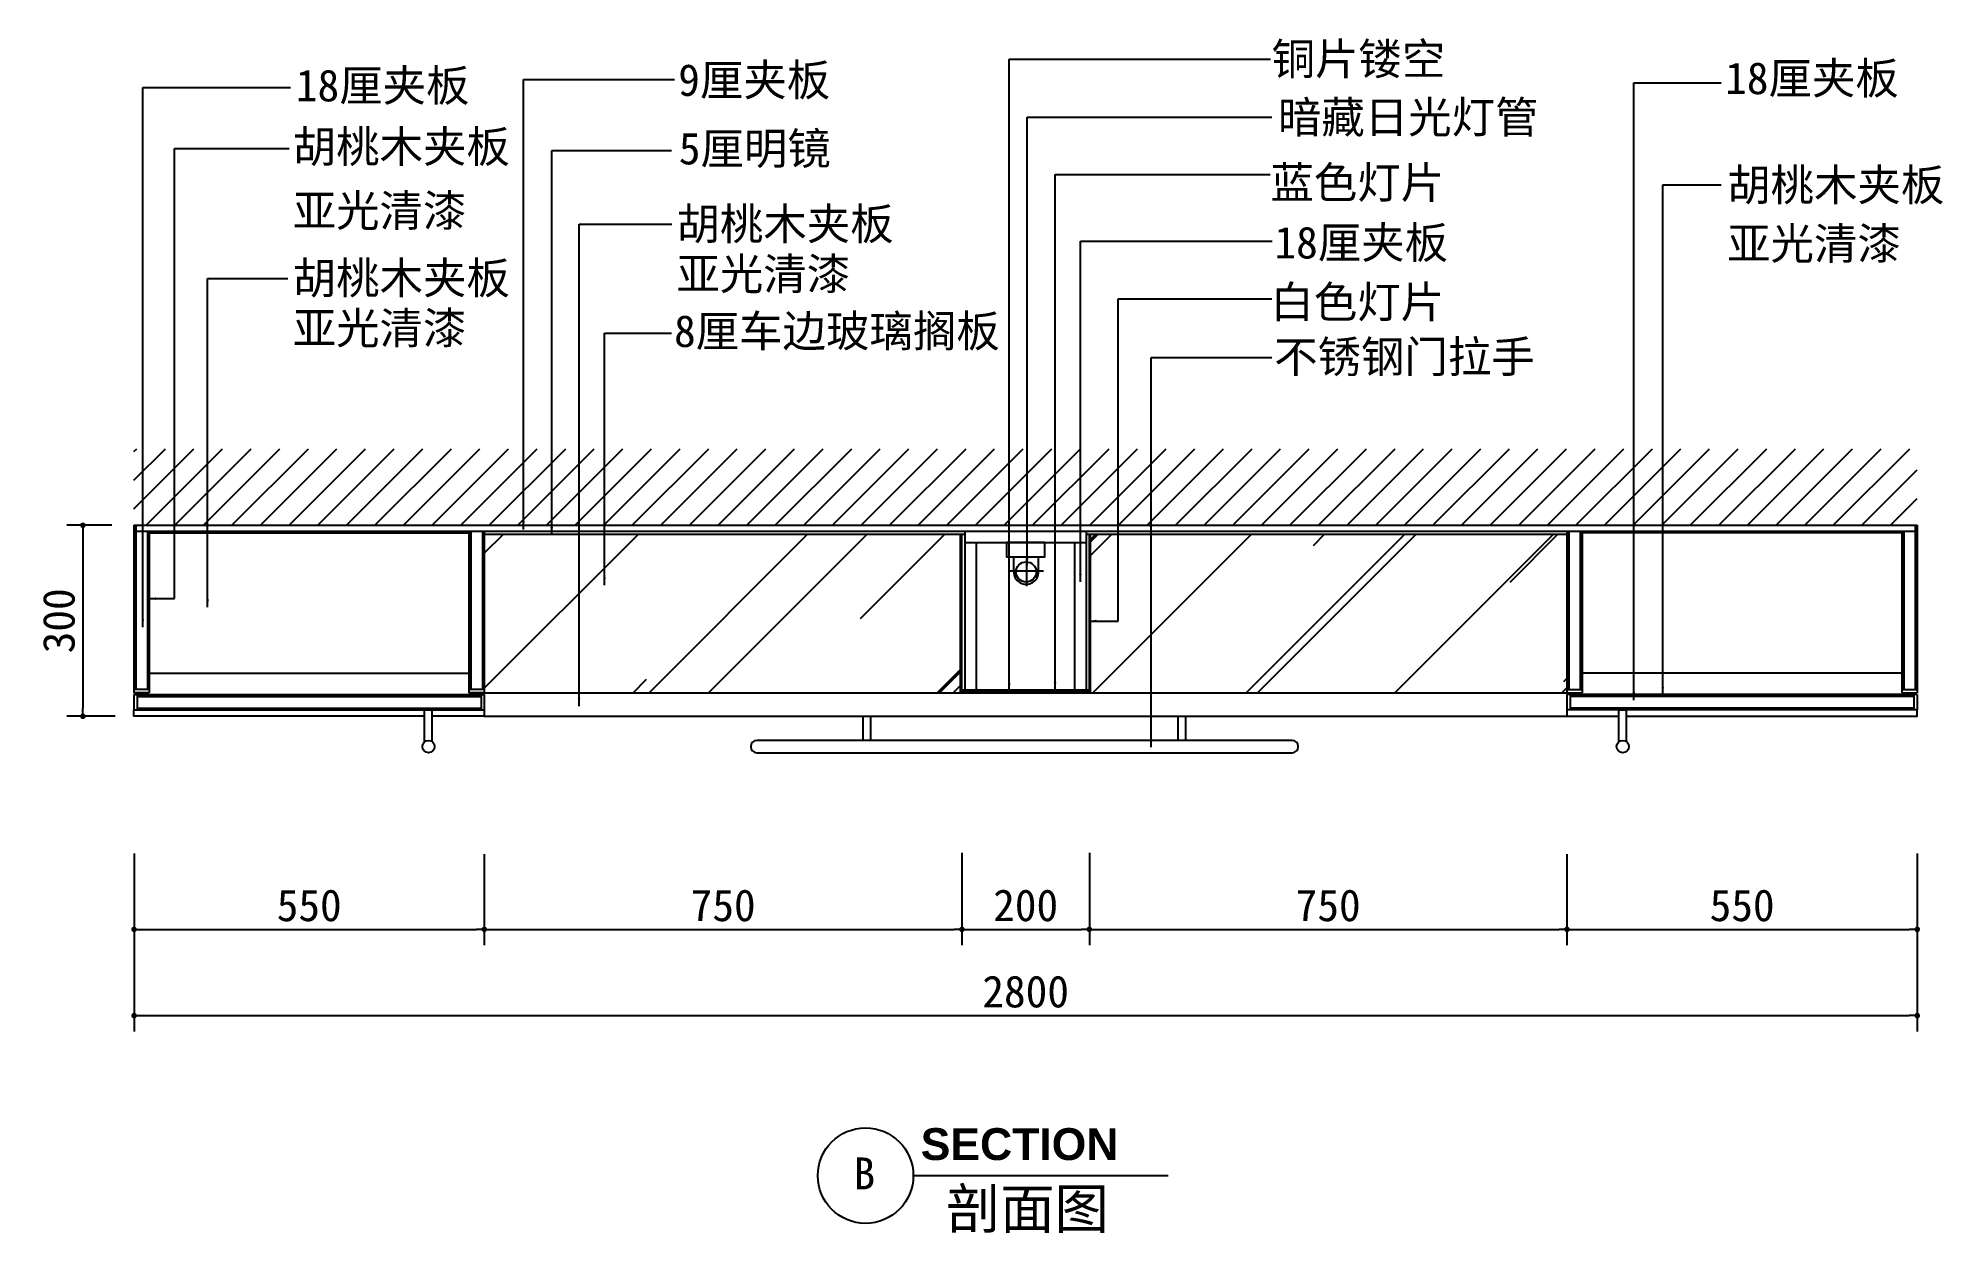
# Model space of a CAD drawing. Extents: x 1889 to 4879, y 767 to 2644.
import ezdxf

# ---------------------------------------------------------------- set-up
doc = ezdxf.new("R2010")
doc.units = 0
doc.header["$MEASUREMENT"] = 0
doc.layers.get('0').update_dxf_attribs({"linetype": 'CONTINUOUS'})
doc.layers.get('DEFPOINTS').update_dxf_attribs({"linetype": 'CONTINUOUS'})
for name, color, linetype in [('2', 2, 'CONTINUOUS'), ('3', 3, 'CONTINUOUS'), ('4', 4, 'CONTINUOUS'), ('7', 7, 'CONTINUOUS'), ('BH', 3, 'CONTINUOUS'), ('DIM', 3, 'CONTINUOUS'), ('TEXT', 3, 'CONTINUOUS')]:
    doc.layers.add(name, color=color, linetype=linetype)
doc.styles.add('HT', font='swisseb.ttf')
doc.styles.add('HZ', font='')
doc.styles.get('HZ').set_extended_font_data('仿宋_GB2312')
doc.dimstyles.get("Standard").update_dxf_attribs({"dimscale": 25, "dimtxt": 2, "dimasz": 0.5, "dimexe": 1, "dimexo": 1, "dimgap": 0.5, "dimtad": 1, "dimdec": 0, "dimzin": 0, "dimtxsty": 'HZ', "dimblk1": 'DOT', "dimblk2": 'DOT', "dimsah": 1, "dimcen": 0, "dimclrd": 256, "dimclre": 256, "dimclrt": 256, "dimazin": 3, "dimtfac": 0.5, "dimtdec": 0, "dimtmove": 0, "dimatfit": 3, "dimtolj": 1, "dimtzin": 0})
pattern_1 = [(45, (-7280.93, 4684.2), (215.526, 574.7364), [3810, -508, 1270, -254]), (45, (-7131.86, 5012.87), (-418.48, 59.27), [762, -83.82, 1524, -190.5]), (45, (-7343.8, 4926.66), (813.6112, 1054.282), [2032, -355.6, 1016, -254])]

# ---------------------------------------------------------------- blocks, each defined once
blk = doc.blocks.new('_DOT')
at = {"color": 0, "linetype": 'BYBLOCK'}
blk.add_line((-0.35, 0), (-1, 0), dxfattribs=at)
at = {"color": 0, "linetype": 'BYBLOCK', "const_width": 0.35}
blk.add_lwpolyline([(-0.175, 0, 1), (0.175, 0, 1)], format="xyb", close=True, dxfattribs=at)
blk = doc.blocks.new('*D4')
at = {"linetype": 'BYBLOCK'}
for p, q in [((10620.1, -3301), (10620.1, -3446.4)), ((9870.1, -3334.5), (9870.1, -3446.4)), ((9882.6, -3421.4), (10607.6, -3421.4))]:
    blk.add_line(p, q, dxfattribs=at)
at = {"layer": 'DEFPOINTS', "color": 0, "linetype": 'BYBLOCK'}
for p in [(10620.1, -3276), (9870.1, -3309.5), (10620.1, -3421.4)]:
    blk.add_point(p, dxfattribs=at)
at = {"linetype": 'BYBLOCK', "xscale": 12.5, "yscale": 12.5, "zscale": 12.5, "rotation": 180}
blk.add_blockref('_DOT', (9870.1, -3421.4), dxfattribs=at)
at = {"linetype": 'BYBLOCK', "xscale": 12.5, "yscale": 12.5, "zscale": 12.5}
blk.add_blockref('_DOT', (10620.1, -3421.4), dxfattribs=at)
at = {"linetype": 'BYBLOCK', "insert": (10245.1, -3383.9), "char_height": 50, "attachment_point": 5, "style": 'HZ'}
blk.add_mtext('\\A1;750', dxfattribs=at)
blk = doc.blocks.new('*D3')
at = {"linetype": 'BYBLOCK'}
for p, q in [((9320.1, -3476.5), (9320.1, -3611.9)), ((12120.1, -3476.5), (12120.1, -3611.9)), ((9332.6, -3586.9), (12107.6, -3586.9))]:
    blk.add_line(p, q, dxfattribs=at)
at = {"layer": 'DEFPOINTS', "color": 0, "linetype": 'BYBLOCK'}
for p in [(9320.1, -3451.5), (12120.1, -3451.5), (12120.1, -3586.9)]:
    blk.add_point(p, dxfattribs=at)
at = {"linetype": 'BYBLOCK', "xscale": 12.5, "yscale": 12.5, "zscale": 12.5, "rotation": 180}
blk.add_blockref('_DOT', (9320.1, -3586.9), dxfattribs=at)
at = {"linetype": 'BYBLOCK', "xscale": 12.5, "yscale": 12.5, "zscale": 12.5}
blk.add_blockref('_DOT', (12120.1, -3586.9), dxfattribs=at)
at = {"linetype": 'BYBLOCK', "insert": (10720.1, -3549.4), "char_height": 50, "attachment_point": 5, "style": 'HZ'}
blk.add_mtext('\\A1;2800', dxfattribs=at)
blk = doc.blocks.new('*D1')
at = {"linetype": 'BYBLOCK'}
for p, q in [((9320.1, -3302), (9320.1, -3446.4)), ((9870.1, -3303.5), (9870.1, -3446.4)), ((9332.6, -3421.4), (9857.6, -3421.4))]:
    blk.add_line(p, q, dxfattribs=at)
at = {"layer": 'DEFPOINTS', "color": 0, "linetype": 'BYBLOCK'}
for p in [(9320.1, -3277), (9870.1, -3278.5), (9870.1, -3421.4)]:
    blk.add_point(p, dxfattribs=at)
at = {"linetype": 'BYBLOCK', "xscale": 12.5, "yscale": 12.5, "zscale": 12.5, "rotation": 180}
blk.add_blockref('_DOT', (9320.1, -3421.4), dxfattribs=at)
at = {"linetype": 'BYBLOCK', "xscale": 12.5, "yscale": 12.5, "zscale": 12.5}
blk.add_blockref('_DOT', (9870.1, -3421.4), dxfattribs=at)
at = {"linetype": 'BYBLOCK', "insert": (9595.1, -3383.9), "char_height": 50, "attachment_point": 5, "style": 'HZ'}
blk.add_mtext('\\A1;550', dxfattribs=at)
blk = doc.blocks.new('*D7')
at = {"linetype": 'BYBLOCK'}
for p, q in [((2004.3, 1878.6), (1933.8, 1878.6)), ((1958.8, 1866.1), (1958.8, 1591.1)), ((2009.3, 1578.6), (1933.8, 1578.6))]:
    blk.add_line(p, q, dxfattribs=at)
at = {"layer": 'DEFPOINTS', "color": 0, "linetype": 'BYBLOCK'}
for p in [(2029.3, 1878.6), (1958.8, 1578.6), (2034.3, 1578.6)]:
    blk.add_point(p, dxfattribs=at)
at = {"linetype": 'BYBLOCK', "xscale": 12.5, "yscale": 12.5, "zscale": 12.5}
for p, rotation in [((1958.8, 1878.6), 90), ((1958.8, 1578.6), 270)]:
    blk.add_blockref('_DOT', p, dxfattribs=dict(at, rotation=rotation))
at = {"linetype": 'BYBLOCK', "insert": (1921.3, 1728.6), "char_height": 50, "attachment_point": 5, "rotation": 90, "style": 'HZ'}
blk.add_mtext('\\A1;300', dxfattribs=at)
blk = doc.blocks.new('*D6')
at = {"linetype": 'BYBLOCK'}
for p, q in [((10820.1, -3301), (10820.1, -3446.4)), ((11570.1, -3330), (11570.1, -3446.4)), ((10832.6, -3421.4), (11557.6, -3421.4))]:
    blk.add_line(p, q, dxfattribs=at)
at = {"layer": 'DEFPOINTS', "color": 0, "linetype": 'BYBLOCK'}
for p in [(10820.1, -3276), (11570.1, -3305), (11570.1, -3421.4)]:
    blk.add_point(p, dxfattribs=at)
at = {"linetype": 'BYBLOCK', "xscale": 12.5, "yscale": 12.5, "zscale": 12.5, "rotation": 180}
blk.add_blockref('_DOT', (10820.1, -3421.4), dxfattribs=at)
at = {"linetype": 'BYBLOCK', "xscale": 12.5, "yscale": 12.5, "zscale": 12.5}
blk.add_blockref('_DOT', (11570.1, -3421.4), dxfattribs=at)
at = {"linetype": 'BYBLOCK', "insert": (11195.1, -3383.9), "char_height": 50, "attachment_point": 5, "style": 'HZ'}
blk.add_mtext('\\A1;750', dxfattribs=at)
blk = doc.blocks.new('*D5')
at = {"linetype": 'BYBLOCK'}
for p, q in [((10620.1, -3301), (10620.1, -3446.4)), ((10820.1, -3301), (10820.1, -3446.4)), ((10632.6, -3421.4), (10807.6, -3421.4))]:
    blk.add_line(p, q, dxfattribs=at)
at = {"layer": 'DEFPOINTS', "color": 0, "linetype": 'BYBLOCK'}
for p in [(10620.1, -3276), (10820.1, -3276), (10820.1, -3421.4)]:
    blk.add_point(p, dxfattribs=at)
at = {"linetype": 'BYBLOCK', "xscale": 12.5, "yscale": 12.5, "zscale": 12.5, "rotation": 180}
blk.add_blockref('_DOT', (10620.1, -3421.4), dxfattribs=at)
at = {"linetype": 'BYBLOCK', "xscale": 12.5, "yscale": 12.5, "zscale": 12.5}
blk.add_blockref('_DOT', (10820.1, -3421.4), dxfattribs=at)
at = {"linetype": 'BYBLOCK', "insert": (10720.1, -3383.9), "char_height": 50, "attachment_point": 5, "style": 'HZ'}
blk.add_mtext('\\A1;200', dxfattribs=at)
blk = doc.blocks.new('*D2')
at = {"linetype": 'BYBLOCK'}
for p, q in [((11570.1, -3303.5), (11570.1, -3446.4)), ((12120.1, -3302), (12120.1, -3446.4)), ((11582.6, -3421.4), (12107.6, -3421.4))]:
    blk.add_line(p, q, dxfattribs=at)
at = {"layer": 'DEFPOINTS', "color": 0, "linetype": 'BYBLOCK'}
for p in [(11570.1, -3278.5), (12120.1, -3277), (12120.1, -3421.4)]:
    blk.add_point(p, dxfattribs=at)
at = {"linetype": 'BYBLOCK', "xscale": 12.5, "yscale": 12.5, "zscale": 12.5, "rotation": 180}
blk.add_blockref('_DOT', (11570.1, -3421.4), dxfattribs=at)
at = {"linetype": 'BYBLOCK', "xscale": 12.5, "yscale": 12.5, "zscale": 12.5}
blk.add_blockref('_DOT', (12120.1, -3421.4), dxfattribs=at)
at = {"linetype": 'BYBLOCK', "insert": (11845.1, -3383.9), "char_height": 50, "attachment_point": 5, "style": 'HZ'}
blk.add_mtext('\\A1;550', dxfattribs=at)
blk = doc.blocks.new('D-RG')
at = {"layer": '3'}
for p, q in [((-1, 23.3), (-1, 62.2)), ((-25.2, 40.9), (21.9, 40.9))]:
    blk.add_line(p, q, dxfattribs=at)
blk.add_circle((-0.7, 41.9), 14.4, dxfattribs=at)
at = {"layer": '7'}
for p, q in [((-18.3, 41.9), (-18.3, 20.3)), ((17, 41.9), (17, 20.3))]:
    blk.add_line(p, q, dxfattribs=at)
blk.add_lwpolyline([(27.2, 0), (27.2, 20.3), (-27.2, 20.3), (-27.2, 0)], close=True, dxfattribs=at)
blk.add_arc((-0.7, 41.9), 17.6, 356.8047, 183.1953, dxfattribs=at)
blk = doc.blocks.new('日光灯')
at = {"layer": '7', "xscale": 1.104224081122632, "yscale": 1.104224081122632, "zscale": 1.104224081122632, "rotation": 90}
blk.add_blockref('D-RG', (46.3, 16.6), dxfattribs=at)

msp = doc.modelspace()

# ---------------------------------------------------------------- hatches: boundary and pattern name
at = {"layer": 'BH'}
h = msp.add_hatch(dxfattribs=at)
h.set_pattern_fill('ANSI31', color=256, scale=10, style=0)
h.set_pattern_definition([(45, (0, 0), (-22.45064, 22.45064), [])])
h.paths.add_polyline_path([(2039.1, 1878.6), (4839.1, 1878.6), (4839.1, 1998.6), (2039.1, 1998.6)])
h = msp.add_hatch(dxfattribs=at)
h.set_pattern_fill('AR-RROOF', color=256, scale=10, angle=45, style=0)
h.set_pattern_definition(pattern_1)
h.paths.add_polyline_path([(3337.1, 1615.6), (3337.1, 1864.6), (2589.1, 1864.6), (2589.1, 1615.6)])
h = msp.add_hatch(dxfattribs=at)
h.set_pattern_fill('AR-RROOF', color=256, scale=10, angle=45, style=0)
h.set_pattern_definition(pattern_1)
h.paths.add_polyline_path([(4289.1, 1615.6), (4289.1, 1864.6), (3541.1, 1864.6), (3541.1, 1615.6)])

# ---------------------------------------------------------------- linework, layer by layer
at = {"layer": '2'}
msp.add_line((2039.1, 1878.6), (4839.1, 1878.6), dxfattribs=at)
at = {"layer": '3'}
msp.add_line((3539.1, 1616.6), (3339.1, 1616.6), dxfattribs=at)
at = {"layer": '4'}
for p, q in [((2039.1, 1878.6), (2039.1, 1615.6)), ((2060.1, 1866.6), (2568.1, 1866.6)), ((2063.1, 1866.6), (2063.1, 1615.6)), ((2565.1, 1866.6), (2565.1, 1615.6)), ((2589.1, 1869.6), (2589.1, 1615.6)), ((2589.1, 1864.6), (3344.1, 1864.6)), ((3534.1, 1864.6), (4289.1, 1864.6)), ((4289.1, 1869.6), (4289.1, 1615.6)), ((4818.1, 1866.6), (4310.1, 1866.6)), ((4313.1, 1866.6), (4313.1, 1615.6)), ((4815.1, 1866.6), (4815.1, 1615.6)), ((4839.1, 1878.6), (4839.1, 1615.6)), ((3344.1, 1851.6), (3534.1, 1851.6)), ((3362.1, 1619.6), (3362.1, 1851.6)), ((3516.1, 1851.6), (3516.1, 1619.6)), ((2063.1, 1615.6), (2039.1, 1615.6)), ((2589.1, 1615.6), (2565.1, 1615.6)), ((4289.1, 1615.6), (4313.1, 1615.6)), ((4815.1, 1615.6), (4839.1, 1615.6)), ((2039.1, 1612.6), (2589.1, 1612.6)), ((2039.1, 1612.6), (2039.1, 1588.6)), ((2039.1, 1588.6), (2581.2, 1588.6)), ((2581.2, 1588.6), (2589.1, 1588.6)), ((2589.1, 1612.6), (2589.1, 1588.6)), ((4839.1, 1612.6), (4289.1, 1612.6)), ((4289.1, 1612.6), (4289.1, 1588.6)), ((4297.1, 1588.6), (4289.1, 1588.6)), ((4839.1, 1588.6), (4297.1, 1588.6)), ((4839.1, 1612.6), (4839.1, 1588.6))]:
    msp.add_line(p, q, dxfattribs=at)
at = {"layer": '7'}
for p, q in [((2042.1, 1878.6), (2042.1, 1620.6)), ((2042.1, 1869.6), (4836.1, 1869.6)), ((2060.1, 1869.6), (2060.1, 1620.6)), ((2568.1, 1869.6), (2568.1, 1620.6)), ((2586.1, 1869.6), (2586.1, 1620.6)), ((3337.1, 1615.6), (3337.1, 1864.6)), ((3339.1, 1615.6), (3339.1, 1864.6)), ((3344.1, 1619.6), (3344.1, 1869.6)), ((3534.1, 1869.6), (3534.1, 1619.6)), ((3539.1, 1864.6), (3539.1, 1615.6)), ((3541.1, 1615.6), (3541.1, 1864.6)), ((4292.1, 1869.6), (4292.1, 1620.6)), ((4310.1, 1869.6), (4310.1, 1620.6)), ((4818.1, 1869.6), (4818.1, 1620.6)), ((4836.1, 1878.6), (4836.1, 1620.6)), ((2063.1, 1646.6), (2565.1, 1646.6)), ((4815.1, 1646.6), (4313.1, 1646.6)), ((2063.1, 1620.6), (2039.1, 1620.6)), ((2589.1, 1620.6), (2565.1, 1620.6)), ((2589.1, 1615.6), (4289.1, 1615.6)), ((3337.1, 1615.6), (3339.1, 1615.6)), ((3539.1, 1619.6), (3339.1, 1619.6)), ((3539.1, 1615.6), (3339.1, 1615.6)), ((3541.1, 1615.6), (3539.1, 1615.6)), ((4289.1, 1620.6), (4313.1, 1620.6)), ((4815.1, 1620.6), (4839.1, 1620.6)), ((2044.1, 1612.6), (2044.1, 1588.6)), ((2044.1, 1609.6), (2584.1, 1609.6)), ((2044.1, 1591.6), (2584.1, 1591.6)), ((2507.5, 1588.6), (2495.5, 1588.6)), ((2495.5, 1538.5), (2495.5, 1588.6)), ((2507.5, 1538.5), (2507.5, 1588.6)), ((2584.1, 1612.6), (2584.1, 1588.6)), ((4294.1, 1612.6), (4294.1, 1588.6)), ((4834.1, 1609.6), (4294.1, 1609.6)), ((4834.1, 1591.6), (4294.1, 1591.6)), ((4370.8, 1538.5), (4370.8, 1588.6)), ((4370.8, 1588.6), (4382.8, 1588.6)), ((4382.8, 1538.5), (4382.8, 1588.6)), ((4834.1, 1612.6), (4834.1, 1588.6)), ((2589.1, 1578.6), (4289.1, 1578.6)), ((3184, 1540.6), (3184, 1578.6)), ((3196, 1540.6), (3196, 1578.6)), ((3678.6, 1540.6), (3678.6, 1578.6)), ((3690.6, 1540.6), (3690.6, 1578.6))]:
    msp.add_line(p, q, dxfattribs=at)
for points in [[(2495.5, 1578.6), (2039.1, 1578.6), (2039.1, 1588.6)], [(2589.1, 1588.6), (2589.1, 1578.6), (2507.5, 1578.6)], [(4289.1, 1588.6), (4289.1, 1578.6), (4370.8, 1578.6)], [(4382.8, 1578.6), (4839.1, 1578.6), (4839.1, 1588.6)]]:
    msp.add_lwpolyline(points, dxfattribs=at)
msp.add_lwpolyline([(3857.5, 1521.4, 1), (3857.5, 1540.6), (3017.1, 1540.6, 1), (3017.1, 1521.4)], format="xyb", close=True, dxfattribs=at)
for centre in [(2501.5, 1531), (4376.8, 1531)]:
    msp.add_circle(centre, 9.6, dxfattribs=at)
at = {"layer": 'TEXT', "color": 6}
msp.add_line((3262.8, 857.3), (3662.8, 857.3), dxfattribs=at)
msp.add_circle((3187.8, 857.3), 75, dxfattribs=at)

# ---------------------------------------------------------------- block references
at = {"layer": 'BH', "rotation": 90}
msp.add_blockref('日光灯', (3455.8, 1805.3), dxfattribs=at)

# ---------------------------------------------------------------- texts
at = {"layer": 'TEXT', "style": 'HZ'}
for s, p in [('铜片镂空', (3825.4, 2586)), ('9厘夹板', (2893.7, 2552.9)), ('18厘夹板', (4537.6, 2555.7)), ('18厘夹板', (2293.3, 2544.3)), ('暗藏日光灯管', (3835.3, 2494.5)), ('胡桃木夹板', (2288.3, 2448.3)), ('5厘明镜', (2894.6, 2445.3)), ('蓝色灯片', (3823.5, 2391.9)), ('胡桃木夹板', (4540.7, 2388.2)), ('亚光清漆', (2288.3, 2347.7)), ('胡桃木夹板', (2890.9, 2327)), ('18厘夹板', (3829.9, 2297.6)), ('亚光清漆', (4540.7, 2296.1)), ('亚光清漆', (2890.9, 2248.4)), ('胡桃木夹板', (2288.3, 2241.9)), ('白色灯片', (3823.5, 2204.3)), ('亚光清漆', (2288.3, 2163.3)), ('8厘车边玻璃搁板', (2887.1, 2158.6)), ('不锈钢门拉手', (3829.4, 2118.3))]:
    msp.add_text(s, height=50, dxfattribs=at).set_placement(p)
at = {"layer": 'TEXT', "linetype": 'BYBLOCK'}
for s, height, style, p in [('SECTION', 50, 'HT', (3274.4, 881.8)), ('B', 50, 'HZ', (3168.9, 835.8)), ('剖面图', 62.5, 'HZ', (3314, 774.2))]:
    msp.add_text(s, height=height, dxfattribs=dict(at, style=style)).set_placement(p)

# ---------------------------------------------------------------- dimensions: what is measured, and where the dimension line sits
at = {"layer": 'DIM'}
dim = msp.add_linear_dim(base=(1958.8, 1578.6), p1=(2029.3, 1878.6), p2=(2034.3, 1578.6), angle=90, dimstyle='STANDARD', dxfattribs=at)
dim.commit()
dim.dimension.update_dxf_attribs({"geometry": '*D7', "text_midpoint": (1921.3, 1728.6)})
for base, p1, p2, picture, middle, set_off in [((2589.1, 1244), (2039.1, 1388.3), (2589.1, 1386.9), '*D1', (2314.1, 1347.2), (-7280.9, 4665.4)), ((3339.1, 1244), (2589.1, 1355.9), (3339.1, 1389.4), '*D4', (2964.1, 1347.2), (-7280.9, 4665.4)), ((3539.1, 1244), (3339.1, 1389.4), (3539.1, 1389.4), '*D5', (3439.1, 1347.2), (-7280.9, 4665.4)), ((4289.1, 1244), (3539.1, 1389.4), (4289.1, 1360.4), '*D6', (3914.1, 1347.2), (-7280.9, 4665.4)), ((4839.1, 1244), (4289.1, 1386.9), (4839.1, 1388.3), '*D2', (4564.1, 1347.2), (-7280.9, 4665.4)), ((4839.1, 1108.6), (2039.1, 1244), (4839.1, 1244), '*D3', (3439.1, 1181.8), (-7280.9, 4695.5))]:
    dim = msp.add_linear_dim(base=base, p1=p1, p2=p2, dimstyle='STANDARD', dxfattribs=at)
    dim.commit()
    dim.dimension.update_dxf_attribs({"geometry": picture, "text_midpoint": middle, "insert": set_off})

# ---------------------------------------------------------------- leaders
at = {"layer": 'TEXT'}
for points in [[(3413.3, 1617.7), (3413.3, 2610.6), (3823.9, 2610.6)], [(2650.6, 1872.2), (2650.6, 2578.7), (2887.7, 2578.7)], [(4394.1, 1604.1), (4394.1, 2573.5), (4531.1, 2573.5)], [(2052.9, 1718.5), (2052.9, 2566), (2285, 2566)], [(3441.6, 1815.9), (3441.6, 2519.6), (3825.7, 2519.6)], [(2061.2, 1763.4), (2102.7, 1763.4), (2102.7, 2470.5), (2282.9, 2470.5)], [(2695, 1863.3), (2695, 2467), (2883.2, 2467)], [(3485.3, 1619.6), (3485.3, 2429.4), (3823.4, 2429.4)], [(4439.6, 1612.3), (4439.6, 2413.4), (4531.1, 2413.4)], [(2737.9, 1594.5), (2737.9, 2351.3), (2883.5, 2351.3)], [(3525.1, 1789.7), (3525.1, 2325), (3826.2, 2325)], [(2154.6, 1749.8), (2154.6, 2266.1), (2280.9, 2266.1)], [(3537.7, 1728.2), (3584.3, 1728.2), (3584.3, 2234), (3825.7, 2234)], [(2777.9, 1784.6), (2777.9, 2180.3), (2883, 2180.3)], [(3636.4, 1530), (3636.4, 2142), (3825.7, 2142)]]:
    msp.add_leader(points, dimstyle='STANDARD', dxfattribs=at)

doc.saveas('drawing.dxf')
